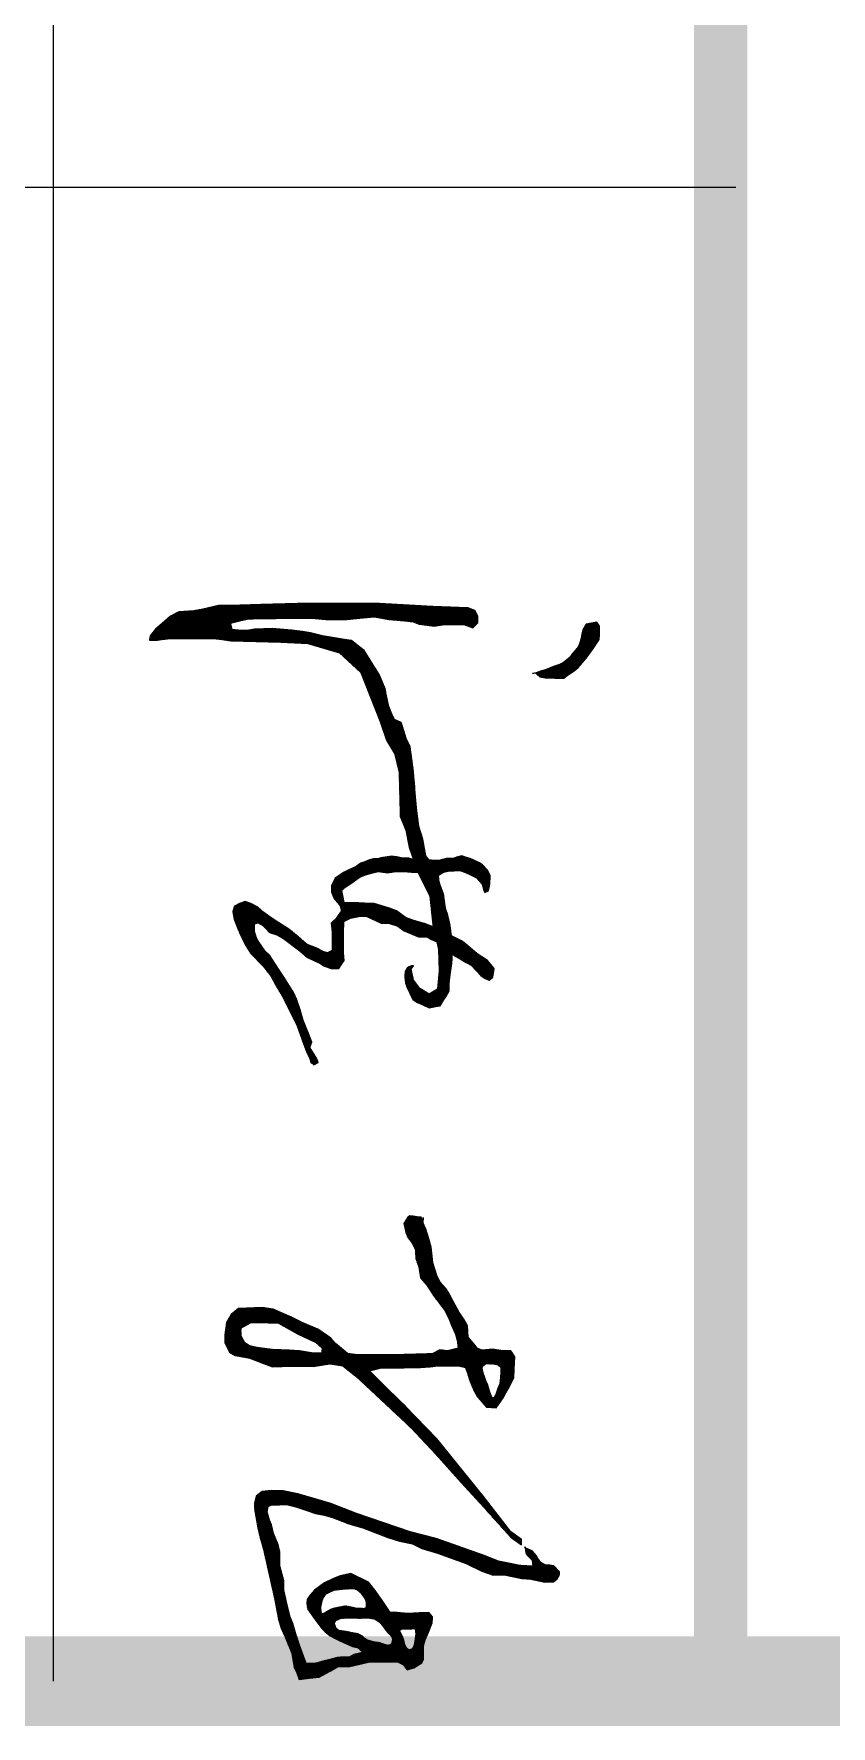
# Model space of a CAD drawing. Extents: x 14207793 to 14719554, y -1675802 to -1228715.
# Drawn here: x 14227333 to 14228397, y -1462232 to -1459974 of the extents above; entities that cross this region are included whole.
import ezdxf

# ---------------------------------------------------------------- set-up
doc = ezdxf.new("R2010")
doc.units = 0
doc.header["$LTSCALE"] = 500
doc.header["$MEASUREMENT"] = 0
doc.layers.get('0').update_dxf_attribs({"linetype": 'CONTINUOUS'})
doc.layers.add('PUB_TITLE', color=4, linetype='CONTINUOUS')
doc.layers.add('粉刷线', color=251, linetype='CONTINUOUS')
pattern_1 = [(45, (0, 0), (-1.12253201513, 1.12253201513), [])]

# ---------------------------------------------------------------- blocks, each defined once
blk = doc.blocks.new('sdfsdf')
at = {"layer": '粉刷线', "ltscale": 0.5}
h = blk.add_hatch(dxfattribs=at)
h.set_pattern_fill('ANSI31', color=0, style=0)
h.set_pattern_definition(pattern_1)
h.paths.add_polyline_path([(4356114.5, 3585061.4), (4356121.5, 3585042.2), (4356127.2, 3585026.7), (4356140.6, 3585007), (4356149.7, 3584989.9), (4356156.7, 3584973.8), (4356165.8, 3584955.7), (4356175.8, 3584941.6), (4356188.9, 3584921.5), (4356219.1, 3584905.4), (4356243.2, 3584905.4), (4356264.4, 3584912.5), (4356276.4, 3584919.5), (4356290.5, 3584931.6), (4356302.4, 3584941.7), (4356322.7, 3584946.7), (4356341.8, 3584933.6), (4356353.8, 3584925.4), (4356367, 3584911.4), (4356373.2, 3584904.9), (4356407.2, 3584908.4), (4356428.4, 3584908.4), (4356451.5, 3584908.4), (4356485.7, 3584908.4), (4356495.8, 3584889.3), (4356489.7, 3584872.2), (4356476.2, 3584845.4), (4356459.1, 3584803.1), (4356430, 3584768.9), (4356397.8, 3584730.7), (4356372.6, 3584689.5), (4356351.5, 3584658.3), (4356330.4, 3584628.1), (4356308.2, 3584603.9), (4356293.1, 3584574.8), (4356285.1, 3584552.6), (4356293.1, 3584528.5), (4356303.2, 3584508.4), (4356326.3, 3584501.3), (4356356.5, 3584507.4), (4356394.8, 3584521.4), (4356417.9, 3584531.5), (4356458.1, 3584550.6), (4356497.4, 3584574.8), (4356550.7, 3584627.1), (4356589.9, 3584657.3), (4356625.1, 3584676.4), (4356678.5, 3584707.6), (4356742.8, 3584739.8), (4356794, 3584765.3), (4356851.5, 3584786), (4356903.3, 3584804.7), (4356928, 3584817.2), (4356943.1, 3584821.2), (4356954.1, 3584833.3), (4356945.1, 3584851.4), (4356929, 3584845.4), (4356904.8, 3584830.3), (4356883.8, 3584817.1), (4356861.6, 3584825.3), (4356825.3, 3584811.2), (4356796.2, 3584799.1), (4356769, 3584789), (4356728.8, 3584777), (4356685.5, 3584762.9), (4356660.4, 3584751.8), (4356632.2, 3584733.7), (4356595.1, 3584709.9), (4356562.6, 3584689), (4356539.2, 3584673.9), (4356505, 3584651.9), (4356486.3, 3584632.1), (4356451.1, 3584608), (4356435, 3584597.9), (4356408.8, 3584590.9), (4356386.7, 3584590.9), (4356375.6, 3584590.9), (4356372.6, 3584605.9), (4356384.7, 3584627.1), (4356395.8, 3584637.1), (4356412.4, 3584652.3), (4356422.9, 3584685.4), (4356437, 3584709.6), (4356453.1, 3584730.7), (4356470.9, 3584754.1), (4356487.3, 3584776), (4356514.5, 3584808.2), (4356527.6, 3584836.3), (4356537.8, 3584858.3), (4356549.7, 3584876.6), (4356559.7, 3584904.7), (4356559.7, 3584935.9), (4356540.6, 3584948), (4356526.1, 3584957.2), (4356493.4, 3584955), (4356462.2, 3584955), (4356434, 3584955), (4356400.8, 3584955), (4356381.7, 3584956.1), (4356366.2, 3584956.9), (4356353.5, 3584983.2), (4356346.5, 3585017.4), (4356344.5, 3585047.6), (4356373.6, 3585109), (4356373.6, 3585139.2), (4356385.7, 3585178.4), (4356404.8, 3585203.5), (4356419.9, 3585239.8), (4356429.2, 3585262.1), (4356430, 3585298.1), (4356440, 3585315.2), (4356450.3, 3585337.4), (4356481.2, 3585345.1), (4356568.7, 3585347.7), (4356643.4, 3585340), (4356664, 3585306.5), (4356640.9, 3585267.9), (4356607.4, 3585242.1), (4356561, 3585231.8), (4356553.1, 3585239), (4356548.9, 3585242.5), (4356548.9, 3585233.6), (4356553.1, 3585222.6), (4356557.5, 3585215.9), (4356571.5, 3585207.6), (4356592.9, 3585205.9), (4356617.9, 3585209.8), (4356633.9, 3585214.7), (4356686.1, 3585238.7), (4356698.1, 3585257.8), (4356708.2, 3585280), (4356720, 3585305.9), (4356715.3, 3585333.3), (4356712.1, 3585351.4), (4356689.1, 3585365.5), (4356675.1, 3585374), (4356650.9, 3585387.6), (4356619.7, 3585388.6), (4356596.5, 3585390.6), (4356575.4, 3585393.6), (4356539.2, 3585398.7), (4356519.1, 3585400.7), (4356499, 3585400.7), (4356510, 3585415.8), (4356523.1, 3585437.9), (4356534.2, 3585458), (4356546.2, 3585478.2), (4356568.4, 3585500.3), (4356588.5, 3585518.4), (4356600.6, 3585535.5), (4356607.6, 3585551.6), (4356594.5, 3585566.7), (4356570.4, 3585570.7), (4356559, 3585572.6), (4356527.1, 3585545.6), (4356511, 3585521.4), (4356497.9, 3585501.3), (4356475.8, 3585475.1), (4356457.7, 3585455), (4356445.6, 3585438.9), (4356437.6, 3585422.8), (4356430.5, 3585408.7), (4356425.1, 3585397.9), (4356396.3, 3585393.6), (4356381.2, 3585391.6), (4356354.1, 3585385.6), (4356336, 3585381.6), (4356314.8, 3585373.5), (4356254.5, 3585365.5), (4356214.2, 3585349.4), (4356199.2, 3585346.4), (4356177, 3585344.3), (4356163.9, 3585364.5), (4356159.9, 3585383.6), (4356158.9, 3585408.7), (4356158, 3585431.8), (4356166, 3585455), (4356177, 3585478.2), (4356188.1, 3585500.3), (4356214.2, 3585523.4), (4356235.4, 3585529.5), (4356247.4, 3585534.5), (4356241.4, 3585549.6), (4356215.2, 3585554.6), (4356178, 3585555.6), (4356155.9, 3585545.6), (4356134.8, 3585524.4), (4356126.7, 3585512.4), (4356114.6, 3585489.2), (4356108.6, 3585474.1), (4356102.6, 3585455), (4356097.9, 3585440.1), (4356103.6, 3585418.8), (4356106.5, 3585408), (4356108.6, 3585376.5), (4356116.7, 3585346.4), (4356116.7, 3585326.2), (4356113.6, 3585305.1), (4356097.5, 3585292), (4356029.1, 3585280), (4355976.8, 3585263.9), (4355901.4, 3585253.8), (4355826.9, 3585247.8), (4355814.7, 3585246.8), (4355743.5, 3585241), (4355683, 3585232.7), (4355649.4, 3585228), (4355616.2, 3585211.5), (4355567.9, 3585197), (4355551.2, 3585192), (4355538.9, 3585164.8), (4355516.4, 3585153.5), (4355485.8, 3585140.6), (4355442.3, 3585131), (4355413.4, 3585126.1), (4355382.8, 3585113.3), (4355353.6, 3585101), (4355328, 3585084.3), (4355295.8, 3585065), (4355255.6, 3585039.2), (4355237.9, 3585016.7), (4355215.1, 3584987.6), (4355210.5, 3584958.7), (4355202.8, 3584909.6), (4355196.4, 3584868.6), (4355183.2, 3584820.3), (4355178.3, 3584786.5), (4355172.1, 3584742.8), (4355165.5, 3584662.6), (4355168.7, 3584590.1), (4355173.5, 3584559.5), (4355173.5, 3584537), (4355170.3, 3584498.4), (4355144.5, 3584491.9), (4355134.9, 3584530.6), (4355127.5, 3584560.1), (4355125.2, 3584609.4), (4355125.2, 3584678.7), (4355123.6, 3584718.9), (4355123.6, 3584773.6), (4355123.6, 3584825.1), (4355128.4, 3584881.5), (4355128.4, 3584920.1), (4355128.4, 3584968.4), (4355123.6, 3585021.5), (4355118.1, 3585082.2), (4355128.4, 3585140.6), (4355134.9, 3585205), (4355138.1, 3585240.4), (4355147.8, 3585264.6), (4355155.8, 3585327.3), (4355149.4, 3585369.2), (4355149.4, 3585411.1), (4355149.4, 3585448.1), (4355162.4, 3585485.2), (4355143.1, 3585506.1), (4355115.7, 3585506.1), (4355091.6, 3585493.2), (4355080.3, 3585465.9), (4355076, 3585320.9), (4355063.7, 3585102.5), (4355063.7, 3584917.1), (4355063.7, 3584764.6), (4355067.8, 3584616.3), (4355070.2, 3584529.8), (4355071.9, 3584443.2), (4355086.6, 3584378.4), (4355092.7, 3584341.2), (4355097.7, 3584279.8), (4355115.8, 3584246.6), (4355145, 3584211.4), (4355169.1, 3584184.2), (4355195.3, 3584163.1), (4355213.4, 3584160.1), (4355213.4, 3584192.3), (4355211.4, 3584210.4), (4355206.4, 3584246.6), (4355206.4, 3584288.9), (4355206.4, 3584342.2), (4355206.4, 3584374.4), (4355206.4, 3584421.7), (4355210.4, 3584456.9), (4355216.4, 3584493.1), (4355221.8, 3584698.7), (4355226.9, 3584809.4), (4355265.5, 3584938.2), (4355345.4, 3585025.8), (4355546.3, 3585105.6), (4355623.5, 3585131.4), (4355677.6, 3585164.8), (4355754.9, 3585182.9), (4355852.8, 3585185.5), (4355935.2, 3585188), (4355991.8, 3585211.2), (4356061.4, 3585224.1), (4356112.9, 3585242.1), (4356107.4, 3585223.3), (4356107.4, 3585198.2), (4356101.4, 3585174), (4356098.4, 3585151.5), (4356106, 3585108.6), (4356109.2, 3585096.2), (4356110.4, 3585078.5)])
h.paths.add_polyline_path([(4355367.9, 3585781.6), (4355368.9, 3585821.9), (4355369.8, 3585857.9), (4355356.8, 3585873.2), (4355339.7, 3585900.3), (4355325.6, 3585916.4), (4355304.5, 3585934.5), (4355287.7, 3585949), (4355252.2, 3585975.8), (4355227, 3585991.9), (4355210.8, 3586002.3), (4355189.8, 3586004), (4355171.7, 3586004), (4355156.6, 3586004), (4355139.5, 3585992.9), (4355145.6, 3585963.7), (4355148.5, 3585949.6), (4355171.7, 3585935.6), (4355188.8, 3585931.5), (4355205.9, 3585929.5), (4355221, 3585924.5), (4355239.1, 3585918.5), (4355254.2, 3585905.4), (4355268.3, 3585894.3), (4355284.4, 3585882.2), (4355305.5, 3585857.1), (4355313.6, 3585841), (4355321.6, 3585815.8), (4355334.7, 3585783.6), (4355339.7, 3585766.5), (4355346.8, 3585745.4), (4355347.4, 3585742.3), (4355363.9, 3585759.5)])
h.paths.add_polyline_path([(4356290.1, 3585017.4), (4356290.1, 3584990.3), (4356290.1, 3584972.2), (4356290.1, 3584958.1), (4356259.9, 3584952), (4356240, 3584948), (4356227.8, 3584960.1), (4356219.7, 3584972.2), (4356210.7, 3584985.2), (4356186.5, 3585019.4), (4356175.4, 3585044.6), (4356167.4, 3585075.8), (4356161.8, 3585097.5), (4356167.4, 3585135.1), (4356163.6, 3585161.2), (4356162.2, 3585199.4), (4356163.9, 3585233.6), (4356164.4, 3585260.1), (4356262.3, 3585309.1), (4356388.5, 3585322), (4356374.6, 3585287), (4356369.6, 3585266.9), (4356361.6, 3585238.8), (4356350.5, 3585208.6), (4356323.3, 3585172.4), (4356312.3, 3585144.2), (4356302.2, 3585112), (4356293.1, 3585080.8), (4356292.1, 3585040.6)], flags=16)
h = blk.add_hatch(dxfattribs=at)
h.set_pattern_fill('ANSI31', color=0, style=0)
h.set_pattern_definition(pattern_1)
h.paths.add_polyline_path([(4358187.8, 3585342.1), (4358187.8, 3585387.2), (4358187.8, 3585425.9), (4358194.2, 3585454.8), (4358216.7, 3585462.9), (4358252.1, 3585474.1), (4358290.8, 3585490.2), (4358314.9, 3585504.7), (4358337.5, 3585524), (4358356.8, 3585541.7), (4358358.4, 3585561.1), (4358360.1, 3585581.4), (4358319.8, 3585609.4), (4358298.8, 3585620.6), (4358272.1, 3585635), (4358236.1, 3585652.8), (4358202.2, 3585654.4), (4358174.8, 3585655.7), (4358150.7, 3585657.6), (4358126.6, 3585641.5), (4358126.6, 3585607.7), (4358120.2, 3585565.9), (4358123.4, 3585524), (4358116.9, 3585504.7), (4358097.6, 3585488.6), (4358070.4, 3585465.9), (4358023.6, 3585462.9), (4357999.4, 3585450), (4357968.8, 3585429.1), (4357939.9, 3585413), (4357921.6, 3585402.8), (4357896.4, 3585390.4), (4357870.7, 3585374.3), (4357843.3, 3585350.2), (4357817.5, 3585337.3), (4357766, 3585321.2), (4357703.3, 3585314.8), (4357672.7, 3585306.7), (4357627.6, 3585292.2), (4357600.1, 3585279.7), (4357578.7, 3585272.8), (4357576.8, 3585257.7), (4357574.9, 3585240.1), (4357573.6, 3585227.6), (4357578.1, 3585219.3), (4357590, 3585211.8), (4357603.9, 3585203), (4357622.1, 3585206.7), (4357641.6, 3585211.1), (4357663, 3585219.9), (4357676.8, 3585230.6), (4357689.4, 3585239.4), (4357710.1, 3585248.9), (4357720.2, 3585250.7), (4357747.9, 3585252), (4357762.3, 3585256.4), (4357782.4, 3585264), (4357807, 3585267.7), (4357827.1, 3585270.8), (4357857.5, 3585296.6), (4357906.7, 3585328.8), (4357936.9, 3585352), (4357962.1, 3585371.3), (4357996.3, 3585388.2), (4358021.4, 3585398.3), (4358058.7, 3585414.4), (4358082.8, 3585421.4), (4358116, 3585425.4), (4358127.1, 3585381.2), (4358122, 3585350), (4358138.1, 3585320.8), (4358139.1, 3585297.7), (4358142.7, 3585157.8), (4358142.7, 3585101.5), (4358142.7, 3585040.3), (4358141.1, 3585003.3), (4358137.8, 3584971.1), (4358096, 3584922.8), (4358075.1, 3584903.5), (4358038, 3584850.4), (4358010.7, 3584786), (4357988.1, 3584742.5), (4357970.4, 3584700.7), (4357955.9, 3584666.9), (4357949.5, 3584621.8), (4357952.7, 3584525.2), (4357976.9, 3584494.6), (4358010.7, 3584475.3), (4358060.6, 3584468.9), (4358092.8, 3584468.9), (4358131.4, 3584488.2), (4358145.9, 3584510.7), (4358157.2, 3584571.9), (4358178.1, 3584626.6), (4358192.5, 3584664.3), (4358189.7, 3584743.2), (4358191, 3584831.1), (4358179.7, 3584898.7), (4358187.7, 3584951.8), (4358229.6, 3585004.9), (4358442.1, 3585231.9), (4358549.9, 3585333.3), (4358665.8, 3585437.9), (4358785.7, 3585546.1), (4358887.9, 3585637.5), (4358891, 3585641.7), (4358916.9, 3585677.7), (4358922, 3585684.8), (4358899.5, 3585685.2), (4358868, 3585640.6), (4358722.2, 3585527.3), (4358487.2, 3585337.3), (4358351.9, 3585206.9), (4358252.1, 3585105.5), (4358209.1, 3585061.8), (4358197.4, 3585105.5), (4358195.8, 3585203.7), (4358194.2, 3585271.3), (4358192.6, 3585310)])
h.paths.add_polyline_path([(4358995.9, 3585624), (4358989.3, 3585590), (4358967.3, 3585536), (4358895.9, 3585334.6), (4358868.7, 3585228.9), (4358793.3, 3585008.6), (4358752, 3584903), (4358734.9, 3584843.6), (4358712.8, 3584768.2), (4358699.7, 3584707.8), (4358698.7, 3584658.5), (4358703.7, 3584622.3), (4358721.9, 3584597.1), (4358749, 3584590.1), (4358781.2, 3584591.1), (4358851.6, 3584604.2), (4358891.9, 3584613.2), (4358939.2, 3584627.3), (4359146.4, 3584673.6), (4359226.9, 3584688.7), (4359263.1, 3584699.8), (4359299.3, 3584715.9), (4359365.7, 3584743), (4359424.1, 3584753.1), (4359446.2, 3584764.2), (4359473.4, 3584773.2), (4359468.3, 3584815.5), (4359463.6, 3584855.7), (4359439.2, 3584900), (4359422.2, 3584930.8), (4359420.1, 3584980.5), (4359412, 3585016.7), (4359402.8, 3585058.2), (4359401.9, 3585111.2), (4359400.9, 3585176.7), (4359413, 3585200.8), (4359434.1, 3585215.9), (4359426.1, 3585244), (4359406, 3585276.2), (4359391.9, 3585283.3), (4359359.7, 3585283.3), (4359335.5, 3585282.3), (4359311.4, 3585289.3), (4359280.2, 3585303.4), (4359242, 3585318.5), (4359216.8, 3585320.5), (4359199.7, 3585304.4), (4359200.8, 3585264.8), (4359203, 3585219), (4359197.8, 3585160.1), (4359199, 3585146.9), (4359150.4, 3585113.3), (4359107.2, 3585083.1), (4359075, 3585057.9), (4359039.8, 3584984.5), (4359048.8, 3584941.2), (4359060.9, 3584911), (4359078, 3584877.8), (4359108.2, 3584835.6), (4359129.3, 3584816.5), (4359146.4, 3584806.4), (4359160.5, 3584804.4), (4359185.6, 3584808.4), (4359212.8, 3584828.5), (4359237, 3584845.6), (4359266.1, 3584867.8), (4359278.2, 3584879.8), (4359294.3, 3584901), (4359307.4, 3584923.1), (4359312.4, 3584935.2), (4359321.5, 3584955.3), (4359338, 3584992), (4359343.6, 3585014.7), (4359362.8, 3585033), (4359370.8, 3584997.6), (4359381.8, 3584978.4), (4359381.8, 3584942.2), (4359383.8, 3584929.1), (4359391.9, 3584899), (4359397.9, 3584869.8), (4359405, 3584848.7), (4359408, 3584831.6), (4359408, 3584812.4), (4359408, 3584802.4), (4359362.7, 3584785.3), (4359333.5, 3584774.3), (4359291.3, 3584761.1), (4359244, 3584747), (4359218.8, 3584736), (4359161.5, 3584722.9), (4359109.1, 3584710.9), (4359068.9, 3584710.8), (4359009.6, 3584694.7), (4358978.4, 3584694.7), (4358952.2, 3584694.7), (4358921.1, 3584687.7), (4358875.8, 3584667.6), (4358839.6, 3584659.5), (4358820.4, 3584651.5), (4358788.3, 3584642.4), (4358764.1, 3584646.4), (4358757.1, 3584659.5), (4358757.1, 3584692.7), (4358756.1, 3584721.9), (4358766.1, 3584760.1), (4358780.2, 3584800.4), (4358793.3, 3584840.6), (4358800.3, 3584875.8), (4358809.4, 3584910), (4358826.5, 3584952.3), (4358834.6, 3584972.4), (4358852.6, 3585034.8), (4358891.9, 3585137.4), (4358907, 3585184.7), (4358918, 3585238), (4358936.1, 3585276.2), (4358955.3, 3585340.6), (4358998.5, 3585458.3), (4359029.7, 3585522.7), (4359045.8, 3585569), (4359044.8, 3585613.3), (4359059.9, 3585685.7), (4359062.9, 3585722.9), (4359075, 3585780.3), (4359074, 3585815.5), (4359060.9, 3585830.6), (4359047.8, 3585839.6), (4359031.7, 3585840.6), (4359007.6, 3585816.5), (4359005.6, 3585801.4), (4359004.6, 3585787.3), (4359001.5, 3585775.2), (4358993.5, 3585763.2), (4358978.4, 3585752.1), (4358965.3, 3585745), (4358946.2, 3585727.9), (4358934, 3585699.5), (4358958.5, 3585703.2), (4358968.2, 3585712.3), (4358985.1, 3585728.1), (4358992.2, 3585734.8), (4359008.8, 3585731.5), (4359008.1, 3585707), (4359008.1, 3585695.4), (4359008.1, 3585683.7), (4359005.3, 3585670.8), (4359000.6, 3585648.2), (4358995.9, 3585624)])
h.paths.add_polyline_path([(4358184.7, 3585588.4), (4358196.5, 3585600.9), (4358214.2, 3585601.3), (4358236.2, 3585600.2), (4358260.2, 3585596.6), (4358279.1, 3585589.5), (4358308.5, 3585579.7), (4358314.4, 3585575), (4358320.3, 3585564.4), (4358305.8, 3585557.3), (4358286.5, 3585550.2), (4358262.2, 3585543.6), (4358247.6, 3585536.9), (4358228, 3585530.2), (4358216.6, 3585525.9), (4358197.3, 3585522), (4358190.2, 3585524.3), (4358180, 3585538.2), (4358180.4, 3585550.6), (4358181.2, 3585572.6)], flags=16)
h.paths.add_polyline_path([(4358011.7, 3584646.6), (4358012.7, 3584688.1), (4358044.9, 3584745.2), (4358056.9, 3584766.7), (4358080.1, 3584815.7), (4358092.6, 3584842.1), (4358115.3, 3584867), (4358136, 3584866.6), (4358135.4, 3584832.8), (4358126.3, 3584774.4), (4358123.3, 3584732.2), (4358122.3, 3584697.9), (4358122.3, 3584676.8), (4358118.3, 3584640.6), (4358113.3, 3584601.4), (4358106.2, 3584570.2), (4358094.2, 3584550.1), (4358066, 3584536), (4358033.8, 3584535), (4358011.7, 3584574.2), (4358010.7, 3584608.4)], flags=16)
h.paths.add_polyline_path([(4359179.2, 3585049.1), (4359182.3, 3585037.7), (4359181.2, 3585026.7), (4359181.4, 3585009), (4359178.8, 3584997.7), (4359171.1, 3584963.8), (4359176.5, 3584938.7), (4359180.4, 3584920.2), (4359185.9, 3584902.9), (4359194.9, 3584886.8), (4359200.4, 3584877.8), (4359204, 3584866), (4359196.1, 3584861.7), (4359177.2, 3584860.5), (4359151.7, 3584866.4), (4359137.2, 3584871.9), (4359125.4, 3584880.2), (4359118.3, 3584894.3), (4359108.5, 3584914.3), (4359105.7, 3584938.7), (4359103.7, 3584958.8), (4359102.6, 3584980), (4359102.6, 3584999.2), (4359107.7, 3585012.2), (4359121, 3585028.7), (4359132.8, 3585038.9), (4359144.6, 3585044.8), (4359158.4, 3585048.7)], flags=16)
h.paths.add_polyline_path([(4359266.1, 3585250.6), (4359286.1, 3585253.3), (4359307.6, 3585250), (4359332.1, 3585246.2), (4359347.2, 3585238.6), (4359351.6, 3585222.9), (4359342.1, 3585211.6), (4359326.4, 3585203.4), (4359312.6, 3585200.9), (4359295.6, 3585195.2), (4359286.8, 3585189.6), (4359274.2, 3585184.6), (4359266.7, 3585193.4), (4359267.3, 3585212.2), (4359266.7, 3585234.9)], flags=16)
h.paths.add_polyline_path([(4359271.6, 3584934.1), (4359260.3, 3584922.1), (4359243.9, 3584917.1), (4359233.6, 3584922.1), (4359223.2, 3584944.8), (4359222.6, 3584990), (4359223.2, 3585026.5), (4359221.9, 3585054.8), (4359226.3, 3585081.8), (4359242.1, 3585106.4), (4359252.1, 3585115.8), (4359265.9, 3585126.5), (4359286.1, 3585142.2), (4359299.9, 3585154.1), (4359311.2, 3585157.3), (4359325.7, 3585152.9), (4359332.6, 3585141.6), (4359331.3, 3585130.9), (4359326.3, 3585113.3), (4359321.9, 3585102.6), (4359317.5, 3585074.3), (4359311.9, 3585054.8), (4359303.7, 3585041.6), (4359294.2, 3585030.9), (4359284.8, 3585012.7), (4359281, 3584988.1), (4359276.6, 3584970.5), (4359274.1, 3584952.3)], flags=16)
at = {"layer": '粉刷线', "color": 0, "ltscale": 0.5}
for points in [[(4355139.5, 3585992.9), (4355145.6, 3585963.7), (4355148.5, 3585949.6), (4355148.5, 3585949.6), (4355171.7, 3585935.6), (4355188.8, 3585931.5), (4355205.9, 3585929.5), (4355221, 3585924.5), (4355239.1, 3585918.5), (4355254.2, 3585905.4), (4355268.3, 3585894.3), (4355284.4, 3585882.2), (4355284.4, 3585882.2), (4355305.5, 3585857.1), (4355313.6, 3585841), (4355321.6, 3585815.8), (4355334.7, 3585783.6), (4355339.7, 3585766.5), (4355346.8, 3585745.4), (4355349.8, 3585730.3), (4355347.4, 3585742.3), (4355363.9, 3585759.5), (4355367.9, 3585781.6), (4355368.9, 3585821.9), (4355369.8, 3585857.9), (4355356.8, 3585873.2), (4355339.7, 3585900.3), (4355325.6, 3585916.4), (4355304.5, 3585934.5), (4355287.7, 3585949), (4355252.2, 3585975.8), (4355227, 3585991.9), (4355210.8, 3586002.3), (4355189.8, 3586004), (4355171.7, 3586004), (4355156.6, 3586004), (4355156.6, 3586004), (4355139.5, 3585992.9)], [(4357600.1, 3585279.7), (4357578.7, 3585272.8), (4357576.8, 3585257.7), (4357574.9, 3585240.1), (4357573.6, 3585227.6), (4357578.1, 3585219.3), (4357590, 3585211.8), (4357603.9, 3585203), (4357622.1, 3585206.7), (4357641.6, 3585211.1), (4357663, 3585219.9), (4357676.8, 3585230.6), (4357689.4, 3585239.4), (4357710.1, 3585248.9), (4357720.2, 3585250.7), (4357747.9, 3585252), (4357762.3, 3585256.4), (4357782.4, 3585264), (4357807, 3585267.7), (4357827.1, 3585270.8), (4357857.5, 3585296.6), (4357906.7, 3585328.8), (4357936.9, 3585352), (4357962.1, 3585371.3), (4357996.3, 3585388.2), (4358021.4, 3585398.3), (4358058.7, 3585414.4), (4358082.8, 3585421.4), (4358116, 3585425.4), (4358116, 3585425.4), (4358127.1, 3585381.2), (4358122, 3585350), (4358138.1, 3585320.8), (4358139.1, 3585297.7), (4358142.7, 3585157.8), (4358142.7, 3585101.5), (4358142.7, 3585040.3), (4358141.1, 3585003.3), (4358137.8, 3584971.1), (4358137.8, 3584971.1), (4358096, 3584922.8), (4358075.1, 3584903.5), (4358038, 3584850.4), (4358010.7, 3584786), (4357988.1, 3584742.5), (4357970.4, 3584700.7), (4357955.9, 3584666.9), (4357949.5, 3584621.8), (4357952.7, 3584525.2), (4357976.9, 3584494.6), (4358010.7, 3584475.3), (4358060.6, 3584468.9), (4358092.8, 3584468.9), (4358131.4, 3584488.2), (4358145.9, 3584510.7), (4358157.2, 3584571.9), (4358178.1, 3584626.6), (4358192.5, 3584664.3), (4358189.7, 3584743.2), (4358191, 3584831.1), (4358179.7, 3584898.7), (4358187.7, 3584951.8), (4358229.6, 3585004.9), (4358442.1, 3585231.9), (4358549.9, 3585333.3), (4358665.8, 3585437.9), (4358785.7, 3585546.1), (4358887.9, 3585637.5), (4358916.9, 3585677.7), (4358916.9, 3585677.7), (4358891, 3585641.7), (4358922, 3585684.8), (4358899.5, 3585685.2), (4358868, 3585640.6), (4358722.2, 3585527.3), (4358487.2, 3585337.3), (4358351.9, 3585206.9), (4358252.1, 3585105.5), (4358205.8, 3585058.4), (4358209.1, 3585061.8), (4358197.4, 3585105.5), (4358195.8, 3585203.7), (4358194.2, 3585271.3), (4358192.6, 3585310), (4358187.8, 3585342.1), (4358187.8, 3585387.2), (4358187.8, 3585425.9), (4358194.2, 3585454.8), (4358216.7, 3585462.9), (4358252.1, 3585474.1), (4358290.8, 3585490.2), (4358314.9, 3585504.7), (4358337.5, 3585524), (4358356.8, 3585541.7), (4358358.4, 3585561.1), (4358360.1, 3585581.4), (4358360.1, 3585581.4), (4358319.8, 3585609.4), (4358298.8, 3585620.6), (4358272.1, 3585635), (4358236.1, 3585652.8), (4358202.2, 3585654.4), (4358174.8, 3585655.7), (4358150.7, 3585657.6), (4358150.7, 3585657.6), (4358126.6, 3585641.5), (4358126.6, 3585607.7), (4358120.2, 3585565.9), (4358123.4, 3585524), (4358123.4, 3585524), (4358116.9, 3585504.7), (4358116.9, 3585504.7), (4358097.6, 3585488.6), (4358070.4, 3585465.9), (4358023.6, 3585462.9), (4357999.4, 3585450), (4357968.8, 3585429.1), (4357939.9, 3585413), (4357921.6, 3585402.8), (4357896.4, 3585390.4), (4357870.7, 3585374.3), (4357870.7, 3585374.3), (4357843.3, 3585350.2), (4357817.5, 3585337.3), (4357766, 3585321.2), (4357703.3, 3585314.8), (4357672.7, 3585306.7), (4357627.6, 3585292.2), (4357600.1, 3585279.7), (4357579.9, 3585282.2)], [(4358184.7, 3585588.4), (4358181.2, 3585572.6), (4358180.4, 3585550.6), (4358180, 3585538.2), (4358190.2, 3585524.3), (4358197.3, 3585522), (4358216.6, 3585525.9), (4358228, 3585530.2), (4358247.6, 3585536.9), (4358262.2, 3585543.6), (4358286.5, 3585550.2), (4358305.8, 3585557.3), (4358320.3, 3585564.4), (4358314.4, 3585575), (4358308.5, 3585579.7), (4358279.1, 3585589.5), (4358260.2, 3585596.6), (4358236.2, 3585600.2), (4358214.2, 3585601.3), (4358196.5, 3585600.9), (4358184.7, 3585588.4)], [(4359266.1, 3585250.6), (4359266.7, 3585234.9), (4359267.3, 3585212.2), (4359266.7, 3585193.4), (4359274.2, 3585184.6), (4359286.8, 3585189.6), (4359295.6, 3585195.2), (4359312.6, 3585200.9), (4359326.4, 3585203.4), (4359342.1, 3585211.6), (4359351.6, 3585222.9), (4359347.2, 3585238.6), (4359332.1, 3585246.2), (4359307.6, 3585250), (4359286.1, 3585253.3), (4359266.1, 3585250.6)], [(4359233.6, 3584922.1), (4359243.9, 3584917.1), (4359260.3, 3584922.1), (4359271.6, 3584934.1), (4359274.1, 3584952.3), (4359276.6, 3584970.5), (4359281, 3584988.1), (4359284.8, 3585012.7), (4359294.2, 3585030.9), (4359303.7, 3585041.6), (4359311.9, 3585054.8), (4359317.5, 3585074.3), (4359321.9, 3585102.6), (4359326.3, 3585113.3), (4359331.3, 3585130.9), (4359332.6, 3585141.6), (4359325.7, 3585152.9), (4359311.2, 3585157.3), (4359299.9, 3585154.1), (4359286.1, 3585142.2), (4359265.9, 3585126.5), (4359252.1, 3585115.8), (4359242.1, 3585106.4), (4359226.3, 3585081.8), (4359221.9, 3585054.8), (4359223.2, 3585026.5), (4359222.6, 3584990), (4359223.2, 3584944.8), (4359233.6, 3584922.1), (4359233.6, 3584922.1), (4359243.9, 3584917.1)], [(4359179.2, 3585049.1), (4359158.4, 3585048.7), (4359144.6, 3585044.8), (4359132.8, 3585038.9), (4359121, 3585028.7), (4359107.7, 3585012.2), (4359102.6, 3584999.2), (4359102.6, 3584980), (4359103.7, 3584958.8), (4359105.7, 3584938.7), (4359108.5, 3584914.3), (4359118.3, 3584894.3), (4359125.4, 3584880.2), (4359137.2, 3584871.9), (4359151.7, 3584866.4), (4359177.2, 3584860.5), (4359196.1, 3584861.7), (4359204, 3584866), (4359200.4, 3584877.8), (4359194.9, 3584886.8), (4359185.9, 3584902.9), (4359180.4, 3584920.2), (4359176.5, 3584938.7), (4359171.1, 3584963.8), (4359178.8, 3584997.7), (4359181.4, 3585009), (4359181.2, 3585026.7), (4359182.3, 3585037.7), (4359179.2, 3585049.1)]]:
    blk.add_lwpolyline(points, close=True, dxfattribs=at)
for points in [[(4358929.5, 3585698.8), (4358958.5, 3585703.2), (4358977.9, 3585721.5), (4358992.2, 3585734.8), (4359008.8, 3585731.5), (4359008.1, 3585707), (4359008.1, 3585683.7), (4359002.5, 3585658), (4358989.3, 3585590), (4358967.3, 3585536), (4358895.9, 3585334.6), (4358868.7, 3585228.9), (4358793.3, 3585008.6), (4358752, 3584903), (4358734.9, 3584843.6), (4358712.8, 3584768.2), (4358699.7, 3584707.8), (4358698.7, 3584658.5), (4358703.7, 3584622.3), (4358721.9, 3584597.1), (4358749, 3584590.1), (4358781.2, 3584591.1), (4358851.6, 3584604.2), (4358891.9, 3584613.2), (4358939.2, 3584627.3), (4359146.4, 3584673.6), (4359226.9, 3584688.7), (4359263.1, 3584699.8), (4359299.3, 3584715.9), (4359365.7, 3584743), (4359424.1, 3584753.1), (4359446.2, 3584764.2), (4359473.4, 3584773.2), (4359468.3, 3584815.5), (4359463.6, 3584855.7), (4359439.2, 3584900), (4359422.2, 3584930.8), (4359420.1, 3584980.5), (4359412, 3585016.7), (4359402.8, 3585058.2), (4359401.9, 3585111.2), (4359400.9, 3585176.7), (4359413, 3585200.8), (4359434.1, 3585215.9), (4359426.1, 3585244), (4359406, 3585276.2), (4359391.9, 3585283.3), (4359359.7, 3585283.3), (4359335.5, 3585282.3), (4359311.4, 3585289.3), (4359280.2, 3585303.4), (4359242, 3585318.5), (4359216.8, 3585320.5), (4359199.7, 3585304.4), (4359200.8, 3585264.8), (4359203, 3585219), (4359197.8, 3585160.1), (4359199, 3585146.9), (4359150.4, 3585113.3), (4359107.2, 3585083.1), (4359075, 3585057.9), (4359039.8, 3584984.5), (4359048.8, 3584941.2), (4359060.9, 3584911), (4359078, 3584877.8), (4359108.2, 3584835.6), (4359129.3, 3584816.5), (4359146.4, 3584806.4), (4359160.5, 3584804.4), (4359185.6, 3584808.4), (4359212.8, 3584828.5), (4359237, 3584845.6), (4359266.1, 3584867.8), (4359278.2, 3584879.8), (4359294.3, 3584901), (4359307.4, 3584923.1), (4359312.4, 3584935.2), (4359321.5, 3584955.3), (4359338, 3584992), (4359343.6, 3585014.7), (4359367.7, 3585037.8), (4359362.8, 3585033), (4359370.8, 3584997.6), (4359381.8, 3584978.4), (4359381.8, 3584942.2), (4359383.8, 3584929.1), (4359391.9, 3584899), (4359397.9, 3584869.8), (4359405, 3584848.7), (4359408, 3584831.6), (4359408, 3584812.4), (4359408, 3584802.4), (4359362.7, 3584785.3), (4359333.5, 3584774.3), (4359291.3, 3584761.1), (4359244, 3584747), (4359218.8, 3584736), (4359161.5, 3584722.9), (4359109.1, 3584710.9), (4359068.9, 3584710.8), (4359009.6, 3584694.7), (4358978.4, 3584694.7), (4358952.2, 3584694.7), (4358921.1, 3584687.7), (4358875.8, 3584667.6), (4358839.6, 3584659.5), (4358820.4, 3584651.5), (4358788.3, 3584642.4), (4358764.1, 3584646.4), (4358757.1, 3584659.5), (4358757.1, 3584692.7), (4358756.1, 3584721.9), (4358766.1, 3584760.1), (4358780.2, 3584800.4), (4358793.3, 3584840.6), (4358800.3, 3584875.8), (4358809.4, 3584910), (4358826.5, 3584952.3), (4358834.6, 3584972.4), (4358852.6, 3585034.8), (4358891.9, 3585137.4), (4358907, 3585184.7), (4358918, 3585238), (4358936.1, 3585276.2), (4358955.3, 3585340.6), (4358998.5, 3585458.3), (4359029.7, 3585522.7), (4359045.8, 3585569), (4359044.8, 3585613.3), (4359059.9, 3585685.7), (4359062.9, 3585722.9), (4359075, 3585780.3), (4359074, 3585815.5), (4359060.9, 3585830.6), (4359047.8, 3585839.6), (4359031.7, 3585840.6), (4359007.6, 3585816.5), (4359005.6, 3585801.4), (4359004.6, 3585787.3), (4359001.5, 3585775.2), (4358993.5, 3585763.2), (4358978.4, 3585752.1), (4358965.3, 3585745), (4358946.2, 3585727.9), (4358934, 3585699.5), (4358929.5, 3585698.8), (4358931.8, 3585699.2), (4358958.5, 3585703.2), (4358968.2, 3585712.3), (4358985.1, 3585728.1), (4359008.8, 3585731.5), (4359008.1, 3585707), (4359008.1, 3585695.4), (4359005.3, 3585670.8), (4359000.6, 3585648.2), (4359000.6, 3585648.2), (4358995.9, 3585624)], [(4356450.3, 3585337.4), (4356481.2, 3585345.1), (4356568.7, 3585347.7), (4356643.4, 3585340), (4356643.4, 3585340), (4356664, 3585306.5), (4356664, 3585306.5), (4356640.9, 3585267.9), (4356640.9, 3585267.9), (4356607.4, 3585242.1), (4356561, 3585231.8), (4356561, 3585231.8), (4356561, 3585231.8), (4356553.1, 3585239), (4356548.9, 3585242.5), (4356548.9, 3585233.6), (4356553.1, 3585222.6), (4356557.5, 3585215.9), (4356571.5, 3585207.6), (4356592.9, 3585205.9), (4356617.9, 3585209.8), (4356633.9, 3585214.7), (4356686.1, 3585238.7), (4356698.1, 3585257.8), (4356708.2, 3585280), (4356720, 3585305.9), (4356715.3, 3585333.3), (4356712.1, 3585351.4), (4356689.1, 3585365.5), (4356675.1, 3585374), (4356650.9, 3585387.6), (4356619.7, 3585388.6), (4356596.5, 3585390.6), (4356575.4, 3585393.6), (4356539.2, 3585398.7), (4356519.1, 3585400.7), (4356499, 3585400.7), (4356510, 3585415.8), (4356510, 3585415.8), (4356523.1, 3585437.9), (4356534.2, 3585458), (4356546.2, 3585478.2), (4356568.4, 3585500.3), (4356588.5, 3585518.4), (4356600.6, 3585535.5), (4356607.6, 3585551.6), (4356594.5, 3585566.7), (4356570.4, 3585570.7), (4356559, 3585572.6), (4356527.1, 3585545.6), (4356511, 3585521.4), (4356497.9, 3585501.3), (4356475.8, 3585475.1), (4356457.7, 3585455), (4356445.6, 3585438.9), (4356437.6, 3585422.8), (4356430.5, 3585408.7), (4356425.1, 3585397.9), (4356396.3, 3585393.6), (4356381.2, 3585391.6), (4356354.1, 3585385.6), (4356336, 3585381.6), (4356314.8, 3585373.5), (4356254.5, 3585365.5), (4356214.2, 3585349.4), (4356199.2, 3585346.4), (4356177, 3585344.3), (4356177, 3585344.3), (4356163.9, 3585364.5), (4356159.9, 3585383.6), (4356158.9, 3585408.7), (4356158, 3585431.8), (4356166, 3585455), (4356177, 3585478.2), (4356188.1, 3585500.3), (4356188.1, 3585500.3), (4356214.2, 3585523.4), (4356235.4, 3585529.5), (4356247.4, 3585534.5), (4356241.4, 3585549.6), (4356215.2, 3585554.6), (4356178, 3585555.6), (4356155.9, 3585545.6), (4356134.8, 3585524.4), (4356126.7, 3585512.4), (4356114.6, 3585489.2), (4356108.6, 3585474.1), (4356102.6, 3585455), (4356097.9, 3585440.1), (4356103.6, 3585418.8), (4356106.5, 3585408), (4356108.6, 3585376.5), (4356116.7, 3585346.4), (4356116.7, 3585326.2), (4356113.6, 3585305.1), (4356097.5, 3585292), (4356029.1, 3585280), (4355976.8, 3585263.9), (4355901.4, 3585253.8), (4355826.9, 3585247.8), (4355814.7, 3585246.8), (4355743.5, 3585241), (4355683, 3585232.7), (4355649.4, 3585228), (4355616.2, 3585211.5), (4355567.9, 3585197), (4355551.2, 3585192), (4355538.9, 3585164.8), (4355516.4, 3585153.5), (4355485.8, 3585140.6), (4355442.3, 3585131), (4355413.4, 3585126.1), (4355382.8, 3585113.3), (4355353.6, 3585101), (4355328, 3585084.3), (4355295.8, 3585065), (4355255.6, 3585039.2), (4355237.9, 3585016.7), (4355215.1, 3584987.6), (4355210.5, 3584958.7), (4355202.8, 3584909.6), (4355196.4, 3584868.6), (4355183.2, 3584820.3), (4355178.3, 3584786.5), (4355172.1, 3584742.8), (4355165.5, 3584662.6), (4355168.7, 3584590.1), (4355173.5, 3584559.5), (4355173.5, 3584537), (4355170.3, 3584498.4), (4355170.3, 3584498.4), (4355144.5, 3584491.9), (4355144.5, 3584491.9), (4355134.9, 3584530.6), (4355127.5, 3584560.1), (4355125.2, 3584609.4), (4355125.2, 3584678.7), (4355123.6, 3584718.9), (4355123.6, 3584773.6), (4355123.6, 3584825.1), (4355128.4, 3584881.5), (4355128.4, 3584920.1), (4355128.4, 3584968.4), (4355123.6, 3585021.5), (4355118.1, 3585082.2), (4355128.4, 3585140.6), (4355134.9, 3585205), (4355138.1, 3585240.4), (4355147.8, 3585264.6), (4355155.8, 3585327.3), (4355149.4, 3585369.2), (4355149.4, 3585411.1), (4355149.4, 3585448.1), (4355162.4, 3585485.2), (4355162.4, 3585485.2), (4355143.1, 3585506.1), (4355115.7, 3585506.1), (4355091.6, 3585493.2), (4355080.3, 3585465.9), (4355076, 3585320.9), (4355063.7, 3585102.5), (4355063.7, 3584917.1), (4355063.7, 3584764.6), (4355067.8, 3584616.3), (4355070.2, 3584529.8), (4355071.9, 3584443.2), (4355086.6, 3584378.4), (4355092.7, 3584341.2), (4355097.7, 3584279.8), (4355115.8, 3584246.6), (4355145, 3584211.4), (4355169.1, 3584184.2), (4355195.3, 3584163.1), (4355213.4, 3584160.1), (4355213.4, 3584192.3), (4355211.4, 3584210.4), (4355206.4, 3584246.6), (4355206.4, 3584288.9), (4355206.4, 3584342.2), (4355206.4, 3584374.4), (4355206.4, 3584421.7), (4355210.4, 3584456.9), (4355216.4, 3584493.1), (4355221.8, 3584698.7), (4355226.9, 3584809.4), (4355265.5, 3584938.2), (4355345.4, 3585025.8), (4355546.3, 3585105.6), (4355623.5, 3585131.4), (4355677.6, 3585164.8), (4355754.9, 3585182.9), (4355852.8, 3585185.5), (4355935.2, 3585188), (4355991.8, 3585211.2), (4356061.4, 3585224.1), (4356112.9, 3585242.1)], [(4356112.9, 3585242.1), (4356107.4, 3585223.3), (4356107.4, 3585198.2), (4356101.4, 3585174), (4356098.4, 3585151.5), (4356106, 3585108.6), (4356109.2, 3585096.2), (4356110.4, 3585078.5), (4356114.5, 3585061.4), (4356121.5, 3585042.2), (4356127.2, 3585026.7), (4356140.6, 3585007), (4356149.7, 3584989.9), (4356156.7, 3584973.8), (4356165.8, 3584955.7), (4356175.8, 3584941.6), (4356188.9, 3584921.5), (4356188.9, 3584921.5), (4356219.1, 3584905.4), (4356243.2, 3584905.4), (4356243.2, 3584905.4), (4356264.4, 3584912.5), (4356276.4, 3584919.5), (4356290.5, 3584931.6), (4356302.4, 3584941.7), (4356322.7, 3584946.7), (4356322.7, 3584946.7), (4356341.8, 3584933.6), (4356353.8, 3584925.4), (4356367, 3584911.4), (4356373.2, 3584904.9), (4356407.2, 3584908.4), (4356428.4, 3584908.4), (4356451.5, 3584908.4), (4356485.7, 3584908.4), (4356485.7, 3584908.4), (4356495.8, 3584889.3), (4356489.7, 3584872.2), (4356489.7, 3584872.2), (4356476.2, 3584845.4), (4356459.1, 3584803.1), (4356430, 3584768.9), (4356397.8, 3584730.7), (4356372.6, 3584689.5), (4356351.5, 3584658.3), (4356330.4, 3584628.1), (4356308.2, 3584603.9), (4356293.1, 3584574.8), (4356285.1, 3584552.6), (4356293.1, 3584528.5), (4356303.2, 3584508.4), (4356326.3, 3584501.3), (4356356.5, 3584507.4), (4356394.8, 3584521.4), (4356417.9, 3584531.5), (4356458.1, 3584550.6), (4356497.4, 3584574.8), (4356550.7, 3584627.1), (4356589.9, 3584657.3), (4356625.1, 3584676.4), (4356678.5, 3584707.6), (4356742.8, 3584739.8), (4356794, 3584765.3), (4356851.5, 3584786), (4356903.3, 3584804.7), (4356928, 3584817.2), (4356943.1, 3584821.2), (4356954.1, 3584833.3), (4356945.1, 3584851.4), (4356945.1, 3584851.4), (4356929, 3584845.4), (4356929, 3584845.4), (4356904.8, 3584830.3), (4356883.8, 3584817.1), (4356861.6, 3584825.3), (4356825.3, 3584811.2), (4356796.2, 3584799.1), (4356769, 3584789), (4356728.8, 3584777), (4356685.5, 3584762.9), (4356660.4, 3584751.8), (4356632.2, 3584733.7), (4356595.1, 3584709.9), (4356562.6, 3584689), (4356539.2, 3584673.9), (4356505, 3584651.9), (4356486.3, 3584632.1), (4356486.3, 3584632.1), (4356451.1, 3584608), (4356435, 3584597.9), (4356408.8, 3584590.9), (4356386.7, 3584590.9), (4356375.6, 3584590.9), (4356372.6, 3584605.9), (4356384.7, 3584627.1), (4356395.8, 3584637.1), (4356412.4, 3584652.3), (4356422.9, 3584685.4), (4356437, 3584709.6), (4356453.1, 3584730.7), (4356470.9, 3584754.1), (4356487.3, 3584776), (4356514.5, 3584808.2), (4356527.6, 3584836.3), (4356537.8, 3584858.3), (4356549.7, 3584876.6), (4356559.7, 3584904.7), (4356559.7, 3584935.9), (4356540.6, 3584948), (4356526.1, 3584957.2), (4356493.4, 3584955), (4356462.2, 3584955), (4356434, 3584955), (4356400.8, 3584955), (4356381.7, 3584956.1), (4356366.2, 3584956.9), (4356353.5, 3584983.2), (4356346.5, 3585017.4), (4356344.5, 3585047.6), (4356373.6, 3585109), (4356373.6, 3585139.2), (4356385.7, 3585178.4), (4356404.8, 3585203.5), (4356419.9, 3585239.8), (4356429.2, 3585262.1), (4356430, 3585298.1), (4356440, 3585315.2), (4356450.3, 3585337.4)], [(4356388.5, 3585322), (4356374.6, 3585287), (4356369.6, 3585266.9), (4356361.6, 3585238.8), (4356350.5, 3585208.6), (4356323.3, 3585172.4), (4356312.3, 3585144.2), (4356302.2, 3585112), (4356293.1, 3585080.8), (4356292.1, 3585040.6), (4356290.1, 3585017.4), (4356290.1, 3584990.3), (4356290.1, 3584972.2), (4356290.1, 3584958.1), (4356290.1, 3584958.1), (4356259.9, 3584952), (4356240, 3584948), (4356227.8, 3584960.1), (4356219.7, 3584972.2), (4356210.7, 3584985.2), (4356186.5, 3585019.4), (4356175.4, 3585044.6), (4356167.4, 3585075.8), (4356161.8, 3585097.5), (4356167.4, 3585135.1), (4356163.6, 3585161.2), (4356162.2, 3585199.4), (4356163.9, 3585233.6), (4356164.4, 3585260.1)], [(4356164.4, 3585260.1), (4356262.3, 3585309.1), (4356388.5, 3585322)], [(4358136.4, 3584892.1), (4358135.4, 3584832.8), (4358126.3, 3584774.4), (4358123.3, 3584732.2), (4358122.3, 3584697.9), (4358122.3, 3584676.8), (4358118.3, 3584640.6), (4358113.3, 3584601.4), (4358106.2, 3584570.2), (4358094.2, 3584550.1), (4358066, 3584536), (4358033.8, 3584535), (4358033.8, 3584535), (4358011.7, 3584574.2), (4358010.7, 3584608.4), (4358011.7, 3584646.6), (4358012.7, 3584688.1), (4358044.9, 3584745.2), (4358056.9, 3584766.7), (4358080.1, 3584815.7), (4358092.6, 3584842.1), (4358115.3, 3584867), (4358136, 3584866.6)]]:
    blk.add_lwpolyline(points, dxfattribs=at)

msp = doc.modelspace()

# ---------------------------------------------------------------- linework, layer by layer
at = {"color": 4, "const_width": 71.27}
msp.add_lwpolyline([(14228249.2, -1462172.5), (14228249.2, -1456172.5), (14256992.5, -1456172.5), (14256992.5, -1462172.5)], close=True, dxfattribs=at)
at = {"layer": 'PUB_TITLE'}
for p, q in [((14227358.38, -1456172.5), (14227358.38, -1462172.5, -1200)), ((14228269.48, -1460178.85, -1200), (14221140.85, -1460178.85, -1200))]:
    msp.add_line(p, q, dxfattribs=at)
for points, const_width in [([(14256992.5, -1462172.5), (14256992.5, -1323692.5), (14208992.5, -1323692.5), (14208992.5, -1462172.5)], 120), ([(14228249.2, -1456172.5), (14228249.2, -1462172.5), (14221122.64, -1462172.5), (14221122.64, -1456172.5)], 71.27)]:
    msp.add_lwpolyline(points, close=True, dxfattribs=dict(at, const_width=const_width))

# ---------------------------------------------------------------- block references
at = {"layer": '粉刷线', "color": 0, "ltscale": 0.5, "xscale": 0.325619999319315, "yscale": 0.3256200000178069, "zscale": 0.325620000064373, "rotation": 270}
msp.add_blockref('sdfsdf', (13060412.93, -42638.41, 4731.15), dxfattribs=at)

doc.saveas('drawing.dxf')
